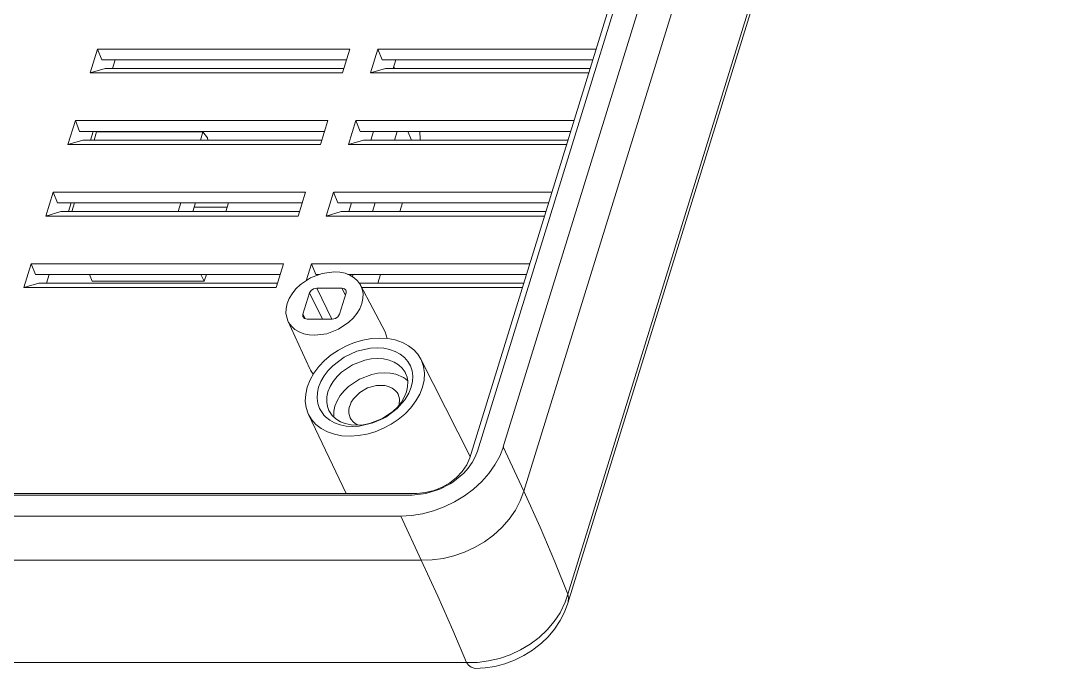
# Model space of a CAD drawing. Header units: millimetres. Extents: x 0 to 260, y 22 to 203.
# Drawn here: x 92.14 to 116.7, y 45.55 to 61.03 of the extents above; entities that cross this region are included whole.
import ezdxf

# ---------------------------------------------------------------- set-up
doc = ezdxf.new("R2010")
doc.units = ezdxf.units.MM

msp = doc.modelspace()

# ---------------------------------------------------------------- linework, layer by layer
at = {"color": 7, "lineweight": 0}
for points in [[(103.058136, 50.742462), (114.867725, 88.95782)], [(103.674968, 50.841346), (115.423527, 88.859854)], [(114.640713, 88.664697), (102.872752, 50.583394)], [(104.164871, 49.784388), (115.867568, 87.65473)], [(116.700547, 84.263583), (105.217278, 47.103736)], [(116.702769, 84.479589), (105.2195, 47.320094)], [(93.975484, 60.349447), (93.799448, 59.779711)], [(100.00682, 60.349447), (93.975379, 60.349447)], [(93.975484, 60.349447), (94.076732, 60.092273)], [(100.00682, 60.349447), (99.830784, 59.779711)], [(100.677063, 60.349447), (100.500674, 59.779711)], [(105.890695, 60.349447), (100.676992, 60.349447)], [(100.677063, 60.349447), (100.77831, 60.092273)], [(99.927234, 60.092096), (94.076767, 60.092096)], [(94.402346, 60.092096), (94.338493, 59.885721)], [(105.811108, 60.092096), (100.778028, 60.092096)], [(101.103748, 60.092096), (101.039895, 59.885721)], [(94.157729, 59.885756), (93.799307, 59.77957)], [(99.830784, 59.779641), (93.799342, 59.779641)], [(99.863487, 59.885756), (94.157659, 59.885756)], [(100.859308, 59.885756), (100.500886, 59.77957)], [(105.714659, 59.779641), (100.500956, 59.779641)], [(105.747361, 59.885756), (100.859273, 59.885756)], [(101.072386, 59.892636), (101.056158, 59.913449)], [(93.447164, 58.639675), (93.270776, 58.069939)], [(99.4785, 58.639675), (93.447059, 58.639675)], [(93.447164, 58.639675), (93.548412, 58.3825)], [(99.4785, 58.639675), (99.302111, 58.069939)], [(100.148566, 58.639675), (99.97253, 58.069939)], [(100.148566, 58.639675), (100.249814, 58.3825)], [(105.362375, 58.639675), (100.148672, 58.639675)], [(99.398914, 58.382323), (93.548447, 58.382323)], [(93.873849, 58.382323), (93.809996, 58.175596)], [(93.954282, 58.374386), (93.892899, 58.175772)], [(93.954282, 58.374386), (96.496752, 58.374386)], [(96.435474, 58.175596), (96.496858, 58.374209)], [(96.608406, 58.232463), (96.496928, 58.37428)], [(96.608406, 58.232463), (96.612287, 58.175666)], [(105.282824, 58.382323), (100.249743, 58.382323)], [(100.575428, 58.382323), (100.511575, 58.175596)], [(101.14026, 58.382323), (101.076407, 58.175596)], [(101.477868, 58.175596), (101.392496, 58.382323)], [(101.685796, 58.175596), (101.686854, 58.196409), (101.680151, 58.383734)], [(99.302288, 58.069833), (93.270846, 58.069833)], [(93.629409, 58.175596), (93.270987, 58.069762)], [(99.335026, 58.175596), (93.629551, 58.175596)], [(100.330811, 58.175596), (99.972389, 58.069762)], [(105.186162, 58.069833), (99.97246, 58.069833)], [(105.219077, 58.175596), (100.330988, 58.175596)], [(92.918703, 56.929867), (92.742667, 56.360131)], [(98.950039, 56.929867), (92.918597, 56.929867)], [(92.918703, 56.929867), (93.019951, 56.672692)], [(98.950039, 56.929867), (98.774003, 56.360131)], [(99.620282, 56.929867), (99.443893, 56.360131)], [(99.620282, 56.929867), (99.721529, 56.672692)], [(104.83409, 56.929867), (99.620388, 56.929867)], [(98.870452, 56.672515), (93.019986, 56.672515)], [(93.345564, 56.672515), (93.281712, 56.465788)], [(93.428397, 56.672515), (93.364544, 56.465788)], [(95.906978, 56.465787), (95.970831, 56.672515)], [(96.253723, 56.465787), (96.317576, 56.672515)], [(96.287308, 56.574655), (97.076824, 56.574655)], [(97.043169, 56.465787), (97.107022, 56.672515)], [(104.754504, 56.672515), (99.721423, 56.672515)], [(100.047107, 56.672515), (99.983255, 56.465788)], [(100.61194, 56.672515), (100.548087, 56.465788)], [(101.265143, 56.672515), (101.201291, 56.465788)], [(93.100948, 56.465787), (92.742526, 56.359954)], [(98.774003, 56.360025), (92.742561, 56.360025)], [(98.806706, 56.465787), (93.100878, 56.465787)], [(99.802527, 56.465787), (99.444104, 56.359954)], [(104.657878, 56.360025), (99.444175, 56.360025)], [(104.69058, 56.465787), (99.802491, 56.465787)], [(92.390383, 55.220059), (92.213994, 54.650322)], [(98.421719, 55.220059), (92.390277, 55.220059)], [(92.390383, 55.220059), (92.491631, 54.962884)], [(98.421719, 55.220059), (98.245683, 54.650322)], [(99.091785, 55.220059), (98.966549, 54.814717)], [(99.091785, 55.220059), (99.193033, 54.962884)], [(104.305594, 55.220059), (99.091891, 55.220059)], [(98.342133, 54.962707), (92.491666, 54.962707)], [(92.817244, 54.962707), (92.753392, 54.755979)], [(93.782233, 54.962707), (93.848202, 54.801135)], [(93.848026, 54.801135), (96.528784, 54.801135)], [(96.446834, 54.962707), (96.528678, 54.801135)], [(96.528643, 54.801135), (96.578737, 54.962707)], [(98.852884, 54.743244), (99.065962, 54.881533), (99.345362, 54.988425), (99.63217, 55.026525), (99.765476, 55.018058), (99.896401, 54.990541), (100.008452, 54.947106), (100.111242, 54.884355), (100.193352, 54.808861), (100.257998, 54.71855), (100.264701, 54.706202)], [(99.277664, 54.962707), (99.192997, 54.962707)], [(104.226007, 54.962707), (99.95281, 54.962707)], [(100.083479, 54.962707), (100.066193, 54.906968)], [(100.736647, 54.962707), (100.672794, 54.755979)], [(92.572628, 54.756015), (92.214206, 54.650181)], [(98.245683, 54.650252), (92.214241, 54.650252)], [(98.278421, 54.756015), (92.572593, 54.756015)], [(98.508891, 54.267841), (98.5585, 54.390255), (98.626366, 54.504202), (98.716236, 54.616385), (98.819335, 54.715869), (98.852849, 54.743385)], [(99.214093, 54.638187), (99.142127, 54.622665), (99.080743, 54.58139), (99.04476, 54.52424)], [(99.214093, 54.638187), (99.579571, 53.89312)], [(99.817167, 54.638187), (99.21427, 54.638187)], [(99.912593, 54.588234), (99.879785, 54.622806), (99.816991, 54.638328)], [(99.899329, 54.470759), (99.817132, 54.638328)], [(99.916051, 54.524134), (99.915698, 54.581284)], [(104.162296, 54.756015), (100.221768, 54.756015)], [(100.264842, 54.706061), (100.303339, 54.608739), (100.321992, 54.505331), (100.318817, 54.385166), (100.293417, 54.267911)], [(100.265018, 54.705709), (100.84816, 53.58952)], [(104.129558, 54.650252), (100.293805, 54.650252)], [(98.886292, 54.01116), (99.044689, 54.524099)], [(99.352417, 53.897142), (99.044795, 54.524028)], [(99.757406, 54.01116), (99.916156, 54.524099)], [(98.526282, 53.852022), (98.480421, 54.030174), (98.483464, 54.150383), (98.508996, 54.267947)], [(100.293276, 54.267841), (100.243666, 54.145118), (100.175801, 54.031127), (100.086063, 53.919076), (99.982831, 53.81946), (99.73624, 53.654007), (99.45684, 53.546763), (99.170031, 53.509016), (99.036637, 53.51735), (98.906154, 53.544999), (98.793926, 53.588259), (98.690959, 53.650832), (98.60885, 53.726503), (98.544204, 53.816991), (98.526212, 53.851916)], [(98.526106, 53.852339), (99.052098, 52.708281)], [(98.886292, 54.01116), (98.886645, 53.95401)], [(98.886292, 54.01116), (98.936387, 53.909207)], [(98.889573, 53.947448), (98.922734, 53.912523)], [(98.922628, 53.912629), (98.98507, 53.897107)], [(98.984999, 53.897142), (99.588249, 53.897142)], [(99.588249, 53.897142), (99.660216, 53.912664), (99.721599, 53.953939), (99.75723, 54.011089)], [(100.900653, 53.432393), (100.848089, 53.589731)], [(98.988951, 52.270378), (99.056375, 52.441299), (99.147348, 52.601636), (99.266895, 52.761003), (99.40417, 52.905025), (99.563846, 53.038684), (99.736487, 53.155144), (99.923238, 53.254892), (100.119251, 53.335061), (100.319231, 53.393225), (100.524239, 53.429958), (100.720031, 53.442438), (100.915823, 53.431369), (101.093182, 53.397591), (101.263662, 53.338942), (101.408918, 53.261286), (101.538828, 53.160083), (101.632094, 53.056278), (101.706045, 52.938186)], [(101.509901, 52.536337), (101.49354, 52.660382), (101.454162, 52.779401), (101.392558, 52.886645), (101.311639, 52.980131), (101.208981, 53.061667), (101.093623, 53.124417), (100.957583, 53.172572), (100.815987, 53.200617), (100.659177, 53.210848), (100.502367, 53.202029), (100.177459, 53.127592), (99.868073, 52.984717), (99.598198, 52.782576), (99.486367, 52.666336), (99.389353, 52.537395), (99.315667, 52.408235), (99.261295, 52.270342)], [(101.336969, 52.605905), (101.326386, 52.626366), (101.259402, 52.72241), (101.173633, 52.803107), (101.065418, 52.869782), (100.947149, 52.916349), (100.80961, 52.945806), (100.669161, 52.955155), (100.516849, 52.945012), (100.367183, 52.916349), (100.070497, 52.803107), (99.808383, 52.626366), (99.700345, 52.521591), (99.606594, 52.404116), (99.535906, 52.285053), (99.484533, 52.157524)], [(101.705939, 52.938362), (102.882453, 50.614968)], [(101.705939, 52.93801), (101.72005, 52.908729), (101.770365, 52.759813), (101.791311, 52.603224), (101.78236, 52.434596), (101.745097, 52.270201)], [(99.052521, 52.70754), (99.069102, 52.674379), (99.133307, 52.582657)], [(99.650762, 51.818011), (99.703017, 51.946863), (99.774587, 52.066719), (99.868734, 52.184503), (99.977434, 52.289322), (100.236726, 52.463241), (100.530237, 52.575777), (100.679859, 52.605411), (100.831862, 52.615994), (100.972135, 52.607131), (101.109498, 52.577894), (101.285887, 52.500636)], [(101.39105, 52.404045), (101.373587, 52.507453), (101.337075, 52.605834)], [(101.335593, 52.466734), (101.285851, 52.500601)], [(101.398634, 52.4123), (101.335487, 52.466628)], [(101.387592, 52.280714), (101.39112, 52.404186)], [(101.472859, 52.270378), (101.502625, 52.401788), (101.509901, 52.536372)], [(99.019466, 51.620279), (99.014174, 51.631921), (98.963859, 51.780969), (98.942913, 51.937426), (98.951865, 52.106054), (98.989127, 52.270448)], [(99.261295, 52.270378), (99.231529, 52.139233), (99.224253, 52.004383), (99.240481, 51.880206), (99.279992, 51.761319), (99.373831, 51.612447)], [(99.484356, 52.157383), (99.457678, 52.035542), (99.454017, 51.910791), (99.47148, 51.806942), (99.507993, 51.70865)], [(101.160227, 52.098787), (101.136944, 52.139003), (101.083322, 52.200695), (101.016999, 52.249423), (100.933523, 52.28717), (100.844491, 52.309042), (100.641644, 52.309748), (100.432094, 52.251187), (100.241947, 52.14112), (100.092016, 51.990131), (100.039849, 51.907625), (100.002763, 51.817976)], [(101.182276, 51.842846), (101.192506, 51.989249), (101.160404, 52.098963)], [(101.238614, 51.910686), (101.30917, 52.029351), (101.360676, 52.157277)], [(101.745203, 52.270378), (101.67747, 52.099457), (101.586453, 51.939119), (101.467038, 51.77962), (101.329631, 51.635731)], [(101.344906, 52.00336), (101.417226, 52.130007)], [(101.360746, 52.157383), (101.387557, 52.280855)], [(101.417049, 52.130149), (101.472788, 52.270201)], [(101.036543, 51.688153), (101.144758, 51.793105), (101.238685, 51.910756)], [(101.135956, 51.758074), (101.318342, 51.964802)], [(101.318378, 51.964802), (101.344836, 52.003254)], [(101.319753, 51.626488), (101.16506, 51.497944), (100.997667, 51.385541), (100.810915, 51.285837), (100.614903, 51.205977), (100.414922, 51.147504), (100.209914, 51.110727), (100.01399, 51.098247), (99.818331, 51.109316), (99.640972, 51.143094), (99.470492, 51.201743), (99.325236, 51.279266), (99.195326, 51.380602), (99.096063, 51.492432), (99.019289, 51.620138)], [(99.019466, 51.619926), (99.91658, 49.731859)], [(99.373796, 51.612341), (99.422479, 51.560836)], [(99.508134, 51.708473), (99.518717, 51.688012), (99.585701, 51.592277), (99.67147, 51.511623), (99.779684, 51.444816), (99.897953, 51.398382), (100.035757, 51.368792), (100.175942, 51.359576)], [(99.620458, 51.572407), (99.62425, 51.696497), (99.650797, 51.81794)], [(100.002693, 51.818011), (99.985054, 51.733388), (99.985407, 51.646914), (100.017862, 51.5372)], [(100.175977, 51.35947), (100.328024, 51.36948), (100.477955, 51.398276), (100.774641, 51.51187), (101.036402, 51.688259)], [(100.788152, 51.512787), (100.865764, 51.556179), (101.135991, 51.757968)], [(99.422338, 51.560659), (99.524864, 51.479124), (99.640355, 51.416373), (99.776571, 51.368087), (99.918344, 51.340173), (100.074977, 51.329943), (100.23161, 51.338762)], [(100.017827, 51.537235), (100.04111, 51.497018), (100.094733, 51.435503), (100.161055, 51.386952), (100.220321, 51.358024)], [(100.231787, 51.338797), (100.556342, 51.413234), (100.750723, 51.493667)], [(100.750793, 51.493843), (100.788188, 51.512893)], [(101.222775, 49.190099), (101.484271, 49.204342), (101.743122, 49.245837), (102.006515, 49.315732), (102.261705, 49.410232), (102.509223, 49.529735), (102.744305, 49.671993), (102.95972, 49.832419), (103.158466, 50.013482), (103.328197, 50.203938), (103.475966, 50.412121), (103.589649, 50.620745), (103.675286, 50.841804)], [(103.058136, 50.742462), (103.003676, 50.602145), (102.931489, 50.469765)], [(104.164871, 49.784388), (103.674863, 50.84131)], [(101.608961, 49.732036), (101.816403, 49.749282), (102.019732, 49.798766), (102.213941, 49.877106), (102.394023, 49.980921), (102.554973, 50.106828), (102.691784, 50.251446), (102.79945, 50.411394), (102.872963, 50.583289)], [(102.931524, 50.469624), (102.837597, 50.336891), (102.729383, 50.215271), (102.465152, 49.997254)], [(102.406168, 49.959048), (102.156754, 49.829932), (101.825496, 49.724451)], [(102.406168, 49.959048), (102.465082, 49.997148)], [(101.487676, 49.688609), (38.134784, 49.688609)], [(38.402295, 49.732036), (101.608784, 49.732036)], [(101.825496, 49.724451), (101.493532, 49.688468)], [(101.714194, 48.133847), (101.977896, 48.140373), (102.23948, 48.175474), (102.495597, 48.237122), (102.744305, 48.323641), (102.989354, 48.436574), (103.221966, 48.573055), (103.440512, 48.733172), (103.641066, 48.915249), (103.814677, 49.111614), (103.964211, 49.327294), (104.080187, 49.549412), (104.164941, 49.784494)], [(105.219606, 47.320094), (104.905986, 48.098675), (104.554267, 48.920647), (104.1648, 49.784247)], [(38.091392, 49.190099), (101.223092, 49.190099)], [(101.223092, 49.190099), (101.714159, 48.133882)], [(38.756131, 48.133847), (101.713912, 48.133847)], [(101.714018, 48.133847), (102.109482, 47.274127), (102.470373, 46.458152), (102.795282, 45.687333)], [(105.156035, 47.131323), (105.219888, 47.320059)], [(105.219606, 47.320094), (105.2331, 47.228681), (105.225956, 47.137002), (105.217489, 47.1049)], [(105.156035, 47.131323), (105.030446, 46.876617), (104.888189, 46.665083), (104.722119, 46.471276), (104.527782, 46.290036), (104.315719, 46.130492)], [(105.217877, 47.104441), (105.138899, 46.893039), (105.035844, 46.691691), (104.901127, 46.489461), (104.744449, 46.303636), (104.586625, 46.151147), (104.415308, 46.014005)], [(104.315613, 46.130527), (104.083529, 45.991268), (103.837952, 45.875822), (103.582937, 45.786834), (103.319721, 45.724833), (103.058401, 45.69154), (102.795493, 45.687086)], [(104.415343, 46.014076), (104.371246, 45.982678), (104.161784, 45.852195), (103.940151, 45.743142), (103.711551, 45.657594), (103.475543, 45.595328), (103.240946, 45.558639), (103.004232, 45.546292)], [(102.795458, 45.687474), (40.672702, 45.687474)], [(103.004056, 45.546927), (102.907394, 45.575502), (102.845394, 45.625068), (102.795564, 45.687333)]]:
    msp.add_lwpolyline(points, dxfattribs=at)

doc.saveas('drawing.dxf')
